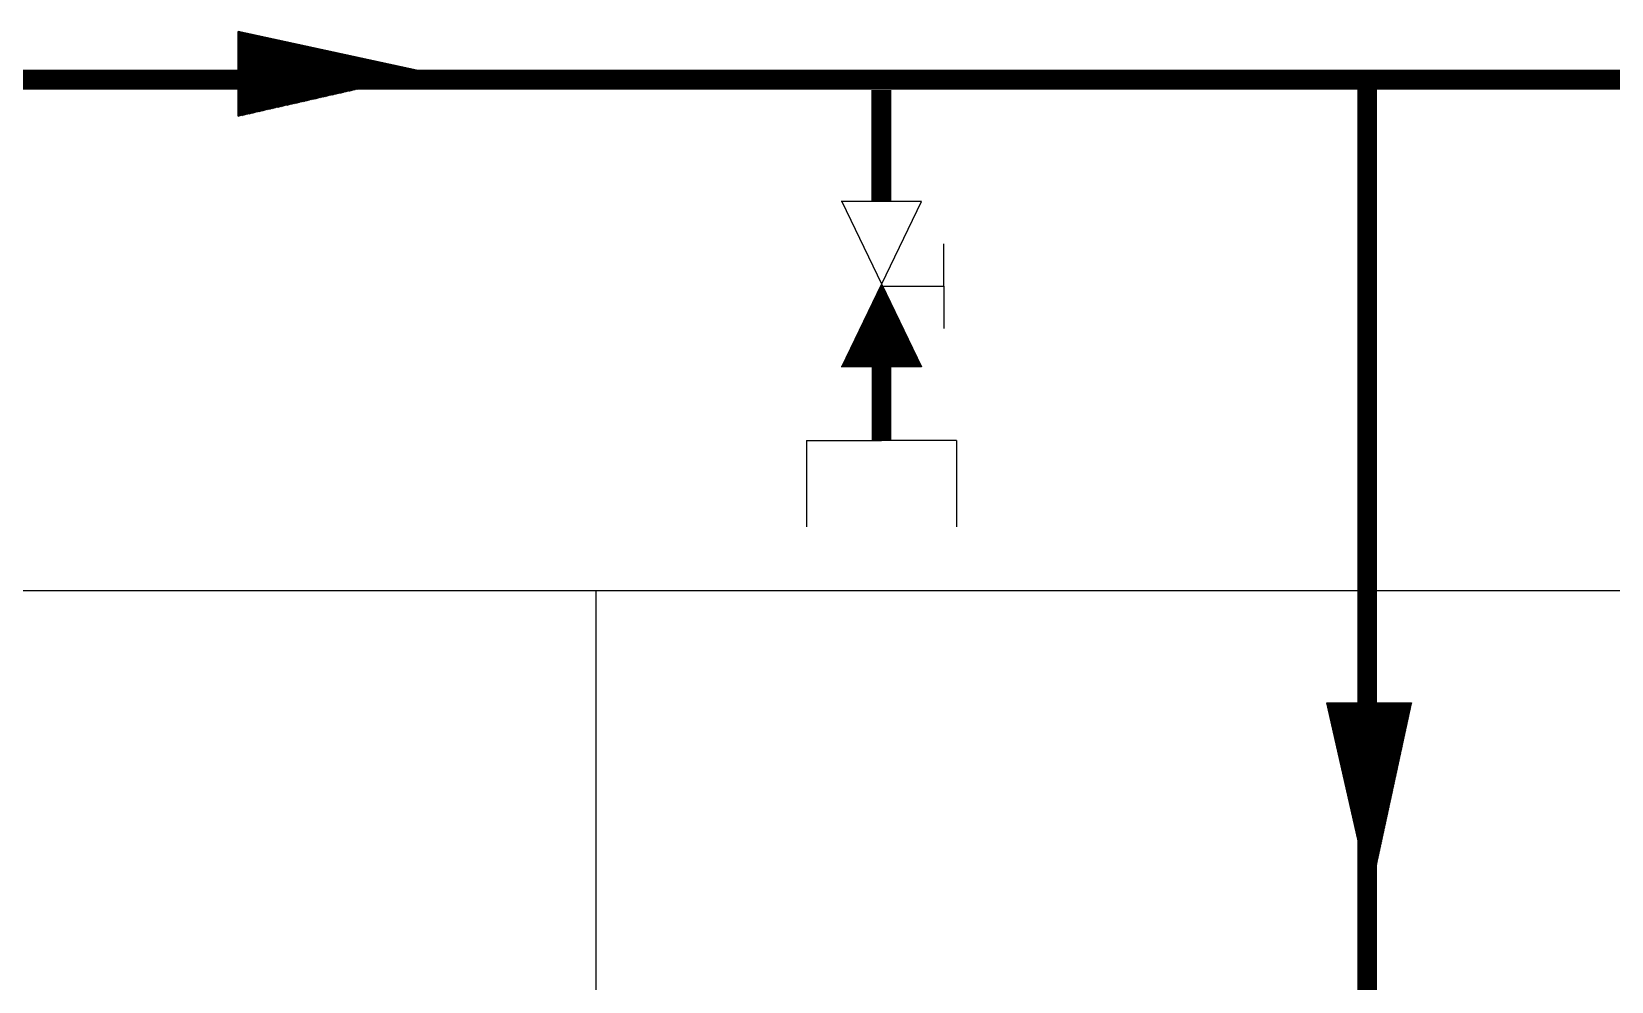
# Model space of a CAD drawing. Extents: x -22909.9 to -22897.8, y -4.7 to 4.1.
# Drawn here: x -22905.865 to -22904.671, y 1.134 to 1.852 of the extents above; entities that cross this region are included whole.
import ezdxf

# ---------------------------------------------------------------- set-up
doc = ezdxf.new("R2010")
doc.units = 0
doc.header["$LTSCALE"] = 0.5
doc.header["$MEASUREMENT"] = 0
doc.layers.get('0').update_dxf_attribs({"linetype": 'CONTINUOUS'})
doc.layers.add('COW', color=2, linetype='CONTINUOUS')
doc.layers.add('DIB-065', color=4, linetype='CONTINUOUS')

# ---------------------------------------------------------------- blocks, each defined once
blk = doc.blocks.new('*X2')
at = {"color": 0}
for p, q in [((2.9969, 7.9785), (3.0013, 7.9829)), ((2.9973, 7.9798), (3.0011, 7.9835)), ((2.9978, 7.9811), (3.0009, 7.9842)), ((2.9982, 7.9824), (3.0006, 7.9849)), ((2.9987, 7.9838), (3.0004, 7.9855)), ((2.9991, 7.9851), (3.0002, 7.9862)), ((2.9996, 7.9864), (3, 7.9869)), ((2.9859, 7.9453), (3.0066, 7.9661)), ((2.9863, 7.9467), (3.0064, 7.9667)), ((2.9867, 7.948), (3.0062, 7.9674)), ((2.9872, 7.9493), (3.006, 7.9681)), ((2.9876, 7.9506), (3.0057, 7.9688)), ((2.9881, 7.952), (3.0055, 7.9694)), ((2.9885, 7.9533), (3.0053, 7.9701)), ((2.989, 7.9546), (3.0051, 7.9708)), ((2.9894, 7.9559), (3.0049, 7.9714)), ((2.9898, 7.9573), (3.0047, 7.9721)), ((2.9903, 7.9586), (3.0045, 7.9728)), ((2.9907, 7.9599), (3.0043, 7.9735)), ((2.9912, 7.9612), (3.004, 7.9741)), ((2.9916, 7.9626), (3.0038, 7.9748)), ((2.992, 7.9639), (3.0036, 7.9755)), ((2.9925, 7.9652), (3.0034, 7.9761)), ((2.9929, 7.9665), (3.0032, 7.9768)), ((2.9934, 7.9679), (3.003, 7.9775)), ((2.9938, 7.9692), (3.0028, 7.9782)), ((2.9943, 7.9705), (3.0026, 7.9788)), ((2.9947, 7.9718), (3.0023, 7.9795)), ((2.9951, 7.9732), (3.0021, 7.9802)), ((2.9956, 7.9745), (3.0019, 7.9808)), ((2.996, 7.9758), (3.0017, 7.9815)), ((2.9965, 7.9771), (3.0015, 7.9822)), ((2.9748, 7.9122), (3.0119, 7.9493)), ((2.9753, 7.9135), (3.0117, 7.9499)), ((2.9757, 7.9148), (3.0115, 7.9506)), ((2.9761, 7.9162), (3.0113, 7.9513)), ((2.9766, 7.9175), (3.0111, 7.952)), ((2.977, 7.9188), (3.0108, 7.9526)), ((2.9775, 7.9201), (3.0106, 7.9533)), ((2.9779, 7.9215), (3.0104, 7.954)), ((2.9784, 7.9228), (3.0102, 7.9546)), ((2.9788, 7.9241), (3.01, 7.9553)), ((2.9792, 7.9255), (3.0098, 7.956)), ((2.9797, 7.9268), (3.0096, 7.9567)), ((2.9801, 7.9281), (3.0094, 7.9573)), ((2.9806, 7.9294), (3.0091, 7.958)), ((2.981, 7.9308), (3.0089, 7.9587)), ((2.9814, 7.9321), (3.0087, 7.9593)), ((2.9819, 7.9334), (3.0085, 7.96)), ((2.9823, 7.9347), (3.0083, 7.9607)), ((2.9828, 7.9361), (3.0081, 7.9614)), ((2.9832, 7.9374), (3.0079, 7.962)), ((2.9837, 7.9387), (3.0077, 7.9627)), ((2.9841, 7.94), (3.0074, 7.9634)), ((2.9845, 7.9414), (3.0072, 7.9641)), ((2.985, 7.9427), (3.007, 7.9647)), ((2.9854, 7.944), (3.0068, 7.9654)), ((2.9638, 7.8791), (3.0172, 7.9325)), ((2.9642, 7.8804), (3.017, 7.9332)), ((2.9647, 7.8817), (3.0168, 7.9338)), ((2.9651, 7.883), (3.0166, 7.9345)), ((2.9656, 7.8844), (3.0164, 7.9352)), ((2.966, 7.8857), (3.0162, 7.9358)), ((2.9664, 7.887), (3.0159, 7.9365)), ((2.9669, 7.8883), (3.0157, 7.9372)), ((2.9673, 7.8897), (3.0155, 7.9379)), ((2.9678, 7.891), (3.0153, 7.9385)), ((2.9682, 7.8923), (3.0151, 7.9392)), ((2.9686, 7.8936), (3.0149, 7.9399)), ((2.9691, 7.895), (3.0147, 7.9405)), ((2.9695, 7.8963), (3.0145, 7.9412)), ((2.97, 7.8976), (3.0142, 7.9419)), ((2.9704, 7.8989), (3.014, 7.9426)), ((2.9708, 7.9003), (3.0138, 7.9432)), ((2.9713, 7.9016), (3.0136, 7.9439)), ((2.9717, 7.9029), (3.0134, 7.9446)), ((2.9722, 7.9042), (3.0132, 7.9452)), ((2.9726, 7.9056), (3.013, 7.9459)), ((2.9731, 7.9069), (3.0128, 7.9466)), ((2.9735, 7.9082), (3.0125, 7.9473)), ((2.9739, 7.9095), (3.0123, 7.9479)), ((2.9744, 7.9109), (3.0121, 7.9486)), ((2.9532, 7.8472), (3.0223, 7.9164)), ((2.9536, 7.8486), (3.0221, 7.917)), ((2.9541, 7.8499), (3.0219, 7.9177)), ((2.9545, 7.8512), (3.0217, 7.9184)), ((2.955, 7.8526), (3.0215, 7.9191)), ((2.9554, 7.8539), (3.0212, 7.9197)), ((2.9558, 7.8552), (3.021, 7.9204)), ((2.9563, 7.8565), (3.0208, 7.9211)), ((2.9567, 7.8579), (3.0206, 7.9217)), ((2.9572, 7.8592), (3.0204, 7.9224)), ((2.9576, 7.8605), (3.0202, 7.9231)), ((2.958, 7.8618), (3.02, 7.9238)), ((2.9585, 7.8632), (3.0198, 7.9244)), ((2.9589, 7.8645), (3.0195, 7.9251)), ((2.9594, 7.8658), (3.0193, 7.9258)), ((2.9598, 7.8671), (3.0191, 7.9264)), ((2.9603, 7.8685), (3.0189, 7.9271)), ((2.9607, 7.8698), (3.0187, 7.9278)), ((2.9611, 7.8711), (3.0185, 7.9285)), ((2.9616, 7.8724), (3.0183, 7.9291)), ((2.962, 7.8738), (3.0181, 7.9298)), ((2.9625, 7.8751), (3.0178, 7.9305)), ((2.9629, 7.8764), (3.0176, 7.9311)), ((2.9633, 7.8777), (3.0174, 7.9318)), ((2.9421, 7.8141), (3.0276, 7.8996)), ((2.9426, 7.8154), (3.0274, 7.9003)), ((2.943, 7.8168), (3.0272, 7.9009)), ((2.9435, 7.8181), (3.027, 7.9016)), ((2.9439, 7.8194), (3.0268, 7.9023)), ((2.9444, 7.8207), (3.0266, 7.9029)), ((2.9448, 7.8221), (3.0263, 7.9036)), ((2.9452, 7.8234), (3.0261, 7.9043)), ((2.9457, 7.8247), (3.0259, 7.905)), ((2.9461, 7.826), (3.0257, 7.9056)), ((2.9466, 7.8274), (3.0255, 7.9063)), ((2.947, 7.8287), (3.0253, 7.907)), ((2.9474, 7.83), (3.0251, 7.9076)), ((2.9479, 7.8313), (3.0249, 7.9083)), ((2.9483, 7.8327), (3.0246, 7.909)), ((2.9488, 7.834), (3.0244, 7.9097)), ((2.9492, 7.8353), (3.0242, 7.9103)), ((2.9497, 7.8366), (3.024, 7.911)), ((2.9501, 7.838), (3.0238, 7.9117)), ((2.9505, 7.8393), (3.0236, 7.9123)), ((2.951, 7.8406), (3.0234, 7.913)), ((2.9514, 7.8419), (3.0232, 7.9137)), ((2.9519, 7.8433), (3.0229, 7.9144)), ((2.9523, 7.8446), (3.0227, 7.915)), ((2.9527, 7.8459), (3.0225, 7.9157)), ((2.9332, 7.7866), (3.0321, 7.8855)), ((2.9333, 7.7876), (3.0319, 7.8862)), ((2.9338, 7.7889), (3.0317, 7.8868)), ((2.9341, 7.7866), (3.0323, 7.8848)), ((2.9342, 7.7903), (3.0314, 7.8875)), ((2.9346, 7.7916), (3.0312, 7.8882)), ((2.935, 7.7866), (3.0325, 7.8841)), ((2.9351, 7.7929), (3.031, 7.8888)), ((2.9355, 7.7942), (3.0308, 7.8895)), ((2.9359, 7.7866), (3.0327, 7.8835)), ((2.936, 7.7956), (3.0306, 7.8902)), ((2.9364, 7.7969), (3.0304, 7.8909)), ((2.9368, 7.7982), (3.0302, 7.8915)), ((2.9368, 7.7866), (3.0329, 7.8828)), ((2.9373, 7.7995), (3.03, 7.8922)), ((2.9377, 7.8009), (3.0297, 7.8929)), ((2.9382, 7.8022), (3.0295, 7.8935)), ((2.9386, 7.8035), (3.0293, 7.8942)), ((2.9391, 7.8048), (3.0291, 7.8949)), ((2.9395, 7.8062), (3.0289, 7.8956)), ((2.9399, 7.8075), (3.0287, 7.8962)), ((2.9404, 7.8088), (3.0285, 7.8969)), ((2.9408, 7.8101), (3.0283, 7.8976)), ((2.9413, 7.8115), (3.028, 7.8982)), ((2.9417, 7.8128), (3.0278, 7.8989)), ((2.9377, 7.7866), (3.0331, 7.8821)), ((2.9385, 7.7866), (3.0334, 7.8815)), ((2.9394, 7.7866), (3.0336, 7.8808)), ((2.9403, 7.7866), (3.0338, 7.8801)), ((2.9412, 7.7866), (3.034, 7.8794)), ((2.9421, 7.7866), (3.0342, 7.8788)), ((2.943, 7.7866), (3.0344, 7.8781)), ((2.9438, 7.7866), (3.0346, 7.8774)), ((2.9447, 7.7866), (3.0348, 7.8768)), ((2.9456, 7.7866), (3.0351, 7.8761)), ((2.9465, 7.7866), (3.0353, 7.8754)), ((2.9474, 7.7866), (3.0355, 7.8747)), ((2.9483, 7.7866), (3.0357, 7.8741)), ((2.9491, 7.7866), (3.0359, 7.8734)), ((2.95, 7.7866), (3.0361, 7.8727)), ((2.9509, 7.7866), (3.0363, 7.8721)), ((2.9518, 7.7866), (3.0365, 7.8714)), ((2.9527, 7.7866), (3.0367, 7.8707)), ((2.9536, 7.7866), (3.037, 7.87)), ((2.9544, 7.7866), (3.0372, 7.8694)), ((2.9553, 7.7866), (3.0374, 7.8687)), ((2.9562, 7.7866), (3.0376, 7.868)), ((2.9571, 7.7866), (3.0378, 7.8674)), ((2.958, 7.7866), (3.038, 7.8667)), ((2.9589, 7.7866), (3.0382, 7.866)), ((2.9598, 7.7866), (3.0384, 7.8653)), ((2.9606, 7.7866), (3.0387, 7.8647)), ((2.9615, 7.7866), (3.0389, 7.864)), ((2.9624, 7.7866), (3.0391, 7.8633)), ((2.9633, 7.7866), (3.0393, 7.8627)), ((2.9642, 7.7866), (3.0395, 7.862)), ((2.9651, 7.7866), (3.0397, 7.8613)), ((2.9659, 7.7866), (3.0399, 7.8606)), ((2.9668, 7.7866), (3.0401, 7.86)), ((2.9677, 7.7866), (3.0404, 7.8593)), ((2.9686, 7.7866), (3.0406, 7.8586)), ((2.9695, 7.7866), (3.0408, 7.8579)), ((2.9704, 7.7866), (3.041, 7.8573)), ((2.9712, 7.7866), (3.0412, 7.8566)), ((2.9721, 7.7866), (3.0414, 7.8559)), ((2.973, 7.7866), (3.0416, 7.8553)), ((2.9739, 7.7866), (3.0418, 7.8546)), ((2.9748, 7.7866), (3.0421, 7.8539)), ((2.9757, 7.7866), (3.0423, 7.8532)), ((2.9765, 7.7866), (3.0425, 7.8526)), ((2.9774, 7.7866), (3.0427, 7.8519)), ((2.9783, 7.7866), (3.0429, 7.8512)), ((2.9792, 7.7866), (3.0431, 7.8506)), ((2.9801, 7.7866), (3.0433, 7.8499)), ((2.981, 7.7866), (3.0435, 7.8492)), ((2.9818, 7.7866), (3.0438, 7.8485)), ((2.9827, 7.7866), (3.044, 7.8479)), ((2.9836, 7.7866), (3.0442, 7.8472)), ((2.9845, 7.7866), (3.0444, 7.8465)), ((2.9854, 7.7866), (3.0446, 7.8459)), ((2.9863, 7.7866), (3.0448, 7.8452)), ((2.9872, 7.7866), (3.045, 7.8445)), ((2.988, 7.7866), (3.0452, 7.8438)), ((2.9889, 7.7866), (3.0455, 7.8432)), ((2.9898, 7.7866), (3.0457, 7.8425)), ((2.9907, 7.7866), (3.0459, 7.8418)), ((2.9916, 7.7866), (3.0461, 7.8412)), ((2.9925, 7.7866), (3.0463, 7.8405)), ((2.9933, 7.7866), (3.0465, 7.8398)), ((2.9942, 7.7866), (3.0467, 7.8391)), ((2.9951, 7.7866), (3.0469, 7.8385)), ((2.996, 7.7866), (3.0472, 7.8378)), ((2.9969, 7.7866), (3.0474, 7.8371)), ((2.9978, 7.7866), (3.0476, 7.8365)), ((2.9986, 7.7866), (3.0478, 7.8358)), ((2.9995, 7.7866), (3.048, 7.8351)), ((3.0004, 7.7866), (3.0482, 7.8344)), ((3.0013, 7.7866), (3.0484, 7.8338)), ((3.0022, 7.7866), (3.0486, 7.8331)), ((3.0031, 7.7866), (3.0489, 7.8324)), ((3.0039, 7.7866), (3.0491, 7.8318)), ((3.0048, 7.7866), (3.0493, 7.8311)), ((3.0057, 7.7866), (3.0495, 7.8304)), ((3.0066, 7.7866), (3.0497, 7.8297)), ((3.0075, 7.7866), (3.0499, 7.8291)), ((3.0084, 7.7866), (3.0501, 7.8284)), ((3.0092, 7.7866), (3.0503, 7.8277)), ((3.0101, 7.7866), (3.0506, 7.8271)), ((3.011, 7.7866), (3.0508, 7.8264)), ((3.0119, 7.7866), (3.051, 7.8257)), ((3.0128, 7.7866), (3.0512, 7.825)), ((3.0137, 7.7866), (3.0514, 7.8244)), ((3.0146, 7.7866), (3.0516, 7.8237)), ((3.0154, 7.7866), (3.0518, 7.823)), ((3.0163, 7.7866), (3.052, 7.8224)), ((3.0172, 7.7866), (3.0523, 7.8217)), ((3.0181, 7.7866), (3.0525, 7.821)), ((3.019, 7.7866), (3.0527, 7.8203)), ((3.0199, 7.7866), (3.0529, 7.8197)), ((3.0207, 7.7866), (3.0531, 7.819)), ((3.0216, 7.7866), (3.0533, 7.8183)), ((3.0225, 7.7866), (3.0535, 7.8177)), ((3.0234, 7.7866), (3.0537, 7.817)), ((3.0243, 7.7866), (3.054, 7.8163)), ((3.0252, 7.7866), (3.0542, 7.8156)), ((3.026, 7.7866), (3.0544, 7.815)), ((3.0269, 7.7866), (3.0546, 7.8143)), ((3.0278, 7.7866), (3.0548, 7.8136)), ((3.0287, 7.7866), (3.055, 7.813)), ((3.0296, 7.7866), (3.0552, 7.8123)), ((3.0305, 7.7866), (3.0554, 7.8116)), ((3.0313, 7.7866), (3.0556, 7.8109)), ((3.0322, 7.7866), (3.0559, 7.8103)), ((3.0331, 7.7866), (3.0561, 7.8096)), ((3.034, 7.7866), (3.0563, 7.8089)), ((3.0349, 7.7866), (3.0565, 7.8083)), ((3.0358, 7.7866), (3.0567, 7.8076)), ((3.0366, 7.7866), (3.0569, 7.8069)), ((3.0375, 7.7866), (3.0571, 7.8062)), ((3.0384, 7.7866), (3.0573, 7.8056)), ((3.0393, 7.7866), (3.0576, 7.8049)), ((3.0402, 7.7866), (3.0578, 7.8042)), ((3.0411, 7.7866), (3.058, 7.8036)), ((3.042, 7.7866), (3.0582, 7.8029)), ((3.0428, 7.7866), (3.0584, 7.8022)), ((3.0437, 7.7866), (3.0586, 7.8015)), ((3.0446, 7.7866), (3.0588, 7.8009)), ((3.0455, 7.7866), (3.059, 7.8002)), ((3.0464, 7.7866), (3.0593, 7.7995)), ((3.0473, 7.7866), (3.0595, 7.7989)), ((3.0481, 7.7866), (3.0597, 7.7982)), ((3.049, 7.7866), (3.0599, 7.7975)), ((3.0499, 7.7866), (3.0601, 7.7968)), ((3.0508, 7.7866), (3.0603, 7.7962)), ((3.0517, 7.7866), (3.0605, 7.7955)), ((3.0526, 7.7866), (3.0607, 7.7948)), ((3.0534, 7.7866), (3.061, 7.7942)), ((3.0543, 7.7866), (3.0612, 7.7935)), ((3.0552, 7.7866), (3.0614, 7.7928)), ((3.0561, 7.7866), (3.0616, 7.7921)), ((3.057, 7.7866), (3.0618, 7.7915)), ((3.0579, 7.7866), (3.062, 7.7908)), ((3.0587, 7.7866), (3.0622, 7.7901)), ((3.0596, 7.7866), (3.0624, 7.7895)), ((3.0605, 7.7866), (3.0627, 7.7888)), ((3.0614, 7.7866), (3.0629, 7.7881)), ((3.0623, 7.7866), (3.0631, 7.7874)), ((3.0632, 7.7866), (3.0633, 7.7868))]:
    blk.add_line(p, q, dxfattribs=at)
blk = doc.blocks.new('FLECHA')
for p, q in [((0.0079, 0.0975), (-0.0403, -0.047)), ((0.0079, 0.0975), (0.0536, -0.047)), ((-0.0403, -0.047), (0.0536, -0.047))]:
    blk.add_line(p, q)
at = {"xscale": 0.7200000000000001, "yscale": 0.7200000000000001, "zscale": 0.7200000000000001}
blk.add_blockref('*X2', (-2.152, -5.6534), dxfattribs=at)
blk = doc.blocks.new('*X28')
at = {"color": 0}
for p, q in [((-22906.3568, 2.1401), (-22906.3566, 2.1403)), ((-22906.3568, 2.1403), (-22906.3568, 2.1403)), ((-22906.3567, 2.14), (-22906.3564, 2.1403)), ((-22906.3566, 2.1398), (-22906.3561, 2.1403)), ((-22906.3566, 2.1399), (-22906.3562, 2.1403)), ((-22906.3565, 2.1395), (-22906.3557, 2.1403)), ((-22906.3565, 2.1397), (-22906.3559, 2.1403)), ((-22906.3564, 2.1394), (-22906.3555, 2.1403)), ((-22906.3563, 2.1392), (-22906.3552, 2.1403)), ((-22906.3563, 2.1393), (-22906.3553, 2.1403)), ((-22906.3562, 2.139), (-22906.3548, 2.1403)), ((-22906.3562, 2.1391), (-22906.355, 2.1403)), ((-22906.3561, 2.1387), (-22906.3545, 2.1403)), ((-22906.3561, 2.1388), (-22906.3546, 2.1403)), ((-22906.356, 2.1386), (-22906.3543, 2.1403)), ((-22906.3559, 2.1384), (-22906.3539, 2.1403)), ((-22906.3559, 2.1385), (-22906.3541, 2.1403)), ((-22906.3558, 2.1381), (-22906.3536, 2.1403)), ((-22906.3558, 2.1382), (-22906.3538, 2.1403)), ((-22906.3557, 2.1379), (-22906.3532, 2.1403)), ((-22906.3557, 2.138), (-22906.3534, 2.1403)), ((-22906.3556, 2.1378), (-22906.353, 2.1403)), ((-22906.3555, 2.1375), (-22906.3527, 2.1403)), ((-22906.3555, 2.1376), (-22906.3529, 2.1403)), ((-22906.3554, 2.1373), (-22906.3523, 2.1403)), ((-22906.3554, 2.1374), (-22906.3525, 2.1403)), ((-22906.3553, 2.137), (-22906.352, 2.1403)), ((-22906.3553, 2.1372), (-22906.3522, 2.1403)), ((-22906.3552, 2.1369), (-22906.3518, 2.1403)), ((-22906.3551, 2.1367), (-22906.3515, 2.1403)), ((-22906.3551, 2.1368), (-22906.3516, 2.1403)), ((-22906.355, 2.1364), (-22906.3511, 2.1403)), ((-22906.355, 2.1366), (-22906.3513, 2.1403)), ((-22906.3549, 2.1362), (-22906.3508, 2.1403)), ((-22906.3549, 2.1363), (-22906.3509, 2.1403)), ((-22906.3548, 2.1361), (-22906.3506, 2.1403)), ((-22906.3547, 2.1359), (-22906.3502, 2.1403)), ((-22906.3547, 2.136), (-22906.3504, 2.1403)), ((-22906.3546, 2.1356), (-22906.3499, 2.1403)), ((-22906.3546, 2.1357), (-22906.35, 2.1403)), ((-22906.3545, 2.1355), (-22906.3497, 2.1403)), ((-22906.3544, 2.1353), (-22906.3493, 2.1403)), ((-22906.3544, 2.1354), (-22906.3495, 2.1403)), ((-22906.3543, 2.135), (-22906.349, 2.1403)), ((-22906.3543, 2.1351), (-22906.3492, 2.1403)), ((-22906.3542, 2.1348), (-22906.3486, 2.1403)), ((-22906.3542, 2.1349), (-22906.3488, 2.1403)), ((-22906.3541, 2.1347), (-22906.3485, 2.1403)), ((-22906.354, 2.1344), (-22906.3481, 2.1403)), ((-22906.354, 2.1345), (-22906.3483, 2.1403)), ((-22906.3539, 2.1342), (-22906.3477, 2.1403)), ((-22906.3539, 2.1343), (-22906.3479, 2.1403)), ((-22906.3538, 2.1339), (-22906.3474, 2.1403)), ((-22906.3538, 2.1341), (-22906.3476, 2.1403)), ((-22906.3537, 2.1338), (-22906.3472, 2.1403)), ((-22906.3536, 2.1336), (-22906.3469, 2.1403)), ((-22906.3536, 2.1337), (-22906.347, 2.1403)), ((-22906.3535, 2.1333), (-22906.3465, 2.1403)), ((-22906.3535, 2.1335), (-22906.3467, 2.1403)), ((-22906.3534, 2.1331), (-22906.3462, 2.1403)), ((-22906.3534, 2.1332), (-22906.3463, 2.1403)), ((-22906.3533, 2.133), (-22906.346, 2.1403)), ((-22906.3532, 2.1328), (-22906.3456, 2.1403)), ((-22906.3532, 2.1329), (-22906.3458, 2.1403)), ((-22906.3531, 2.1325), (-22906.3453, 2.1403)), ((-22906.3531, 2.1326), (-22906.3454, 2.1403)), ((-22906.353, 2.1323), (-22906.3449, 2.1403)), ((-22906.353, 2.1324), (-22906.3451, 2.1403)), ((-22906.3529, 2.1322), (-22906.3447, 2.1403)), ((-22906.3528, 2.1319), (-22906.3444, 2.1403)), ((-22906.3528, 2.132), (-22906.3446, 2.1403)), ((-22906.3527, 2.1317), (-22906.344, 2.1403)), ((-22906.3527, 2.1318), (-22906.3442, 2.1403)), ((-22906.3526, 2.1316), (-22906.3439, 2.1403)), ((-22906.3525, 2.1313), (-22906.3435, 2.1403)), ((-22906.3525, 2.1314), (-22906.3437, 2.1403)), ((-22906.3524, 2.1311), (-22906.3431, 2.1403)), ((-22906.3524, 2.1312), (-22906.3433, 2.1403)), ((-22906.3523, 2.1308), (-22906.3428, 2.1403)), ((-22906.3523, 2.131), (-22906.343, 2.1403)), ((-22906.3522, 2.1307), (-22906.3426, 2.1403)), ((-22906.3521, 2.1305), (-22906.3423, 2.1403)), ((-22906.3521, 2.1306), (-22906.3424, 2.1403)), ((-22906.352, 2.1302), (-22906.3419, 2.1403)), ((-22906.352, 2.1304), (-22906.3421, 2.1403)), ((-22906.3519, 2.13), (-22906.3416, 2.1403)), ((-22906.3519, 2.1301), (-22906.3417, 2.1403)), ((-22906.3518, 2.1299), (-22906.3414, 2.1403)), ((-22906.3517, 2.1297), (-22906.341, 2.1403)), ((-22906.3517, 2.1298), (-22906.3412, 2.1403)), ((-22906.3516, 2.1294), (-22906.3407, 2.1403)), ((-22906.3516, 2.1295), (-22906.3409, 2.1403)), ((-22906.3515, 2.1292), (-22906.3403, 2.1403)), ((-22906.3515, 2.1293), (-22906.3405, 2.1403)), ((-22906.3514, 2.1291), (-22906.3401, 2.1403)), ((-22906.3513, 2.1288), (-22906.3398, 2.1403)), ((-22906.3513, 2.1289), (-22906.34, 2.1403)), ((-22906.3512, 2.1286), (-22906.3394, 2.1403)), ((-22906.3512, 2.1287), (-22906.3396, 2.1403)), ((-22906.3511, 2.1283), (-22906.3391, 2.1403)), ((-22906.3511, 2.1285), (-22906.3393, 2.1403)), ((-22906.351, 2.1282), (-22906.3389, 2.1403)), ((-22906.3509, 2.128), (-22906.3386, 2.1403)), ((-22906.3509, 2.1281), (-22906.3387, 2.1403)), ((-22906.3508, 2.1277), (-22906.3382, 2.1403)), ((-22906.3508, 2.1279), (-22906.3384, 2.1403)), ((-22906.3507, 2.1276), (-22906.338, 2.1403)), ((-22906.3506, 2.1274), (-22906.3377, 2.1403)), ((-22906.3506, 2.1275), (-22906.3378, 2.1403)), ((-22906.3505, 2.1271), (-22906.3373, 2.1403)), ((-22906.3505, 2.1273), (-22906.3375, 2.1403)), ((-22906.3504, 2.1269), (-22906.337, 2.1403)), ((-22906.3504, 2.127), (-22906.3371, 2.1403)), ((-22906.3503, 2.1268), (-22906.3368, 2.1403)), ((-22906.3502, 2.1266), (-22906.3364, 2.1403)), ((-22906.3502, 2.1267), (-22906.3366, 2.1403)), ((-22906.3501, 2.1263), (-22906.3361, 2.1403)), ((-22906.3501, 2.1264), (-22906.3363, 2.1403)), ((-22906.35, 2.1261), (-22906.3357, 2.1403)), ((-22906.35, 2.1262), (-22906.3359, 2.1403)), ((-22906.3499, 2.126), (-22906.3355, 2.1403)), ((-22906.3498, 2.1257), (-22906.3352, 2.1403)), ((-22906.3498, 2.1258), (-22906.3354, 2.1403)), ((-22906.3497, 2.1255), (-22906.3348, 2.1403)), ((-22906.3497, 2.1256), (-22906.335, 2.1403)), ((-22906.3496, 2.1252), (-22906.3345, 2.1403)), ((-22906.3496, 2.1254), (-22906.3347, 2.1403)), ((-22906.3495, 2.1251), (-22906.3343, 2.1403)), ((-22906.3494, 2.1249), (-22906.334, 2.1403)), ((-22906.3494, 2.125), (-22906.3341, 2.1403)), ((-22906.3493, 2.1246), (-22906.3336, 2.1403)), ((-22906.3493, 2.1248), (-22906.3338, 2.1403)), ((-22906.3492, 2.1244), (-22906.3332, 2.1403)), ((-22906.3492, 2.1245), (-22906.3334, 2.1403)), ((-22906.3491, 2.1243), (-22906.3331, 2.1403)), ((-22906.349, 2.124), (-22906.3327, 2.1403)), ((-22906.349, 2.1242), (-22906.3329, 2.1403)), ((-22906.3489, 2.1238), (-22906.3324, 2.1403)), ((-22906.3489, 2.1239), (-22906.3325, 2.1403)), ((-22906.3488, 2.1236), (-22906.332, 2.1403)), ((-22906.3488, 2.1237), (-22906.3322, 2.1403)), ((-22906.3487, 2.1235), (-22906.3318, 2.1403)), ((-22906.3486, 2.1232), (-22906.3315, 2.1403)), ((-22906.3486, 2.1233), (-22906.3317, 2.1403)), ((-22906.3485, 2.123), (-22906.3311, 2.1403)), ((-22906.3485, 2.1231), (-22906.3313, 2.1403)), ((-22906.3484, 2.1229), (-22906.331, 2.1403)), ((-22906.3483, 2.1226), (-22906.3306, 2.1403)), ((-22906.3483, 2.1227), (-22906.3308, 2.1403)), ((-22906.3482, 2.1224), (-22906.3302, 2.1403)), ((-22906.3482, 2.1225), (-22906.3304, 2.1403)), ((-22906.3481, 2.1221), (-22906.3299, 2.1403)), ((-22906.3481, 2.1223), (-22906.3301, 2.1403)), ((-22906.348, 2.122), (-22906.3297, 2.1403)), ((-22906.3479, 2.1218), (-22906.3294, 2.1403)), ((-22906.3479, 2.1219), (-22906.3295, 2.1403)), ((-22906.3478, 2.1215), (-22906.329, 2.1403)), ((-22906.3478, 2.1217), (-22906.3292, 2.1403)), ((-22906.3477, 2.1213), (-22906.3287, 2.1403)), ((-22906.3477, 2.1214), (-22906.3288, 2.1403)), ((-22906.3476, 2.1212), (-22906.3285, 2.1403)), ((-22906.3475, 2.1209), (-22906.3281, 2.1403)), ((-22906.3475, 2.1211), (-22906.3283, 2.1403)), ((-22906.3474, 2.1207), (-22906.3278, 2.1403)), ((-22906.3474, 2.1208), (-22906.3279, 2.1403)), ((-22906.3473, 2.1205), (-22906.3274, 2.1403)), ((-22906.3473, 2.1206), (-22906.3276, 2.1403)), ((-22906.3472, 2.1204), (-22906.3272, 2.1403)), ((-22906.3471, 2.1201), (-22906.3269, 2.1403)), ((-22906.3471, 2.1202), (-22906.3271, 2.1403)), ((-22906.347, 2.1199), (-22906.3265, 2.1403)), ((-22906.347, 2.12), (-22906.3267, 2.1403)), ((-22906.3469, 2.1196), (-22906.3262, 2.1403)), ((-22906.3469, 2.1198), (-22906.3264, 2.1403)), ((-22906.3468, 2.1195), (-22906.326, 2.1403)), ((-22906.3467, 2.1193), (-22906.3256, 2.1403)), ((-22906.3467, 2.1194), (-22906.3258, 2.1403)), ((-22906.3466, 2.119), (-22906.3253, 2.1403)), ((-22906.3466, 2.1192), (-22906.3255, 2.1403)), ((-22906.3465, 2.1189), (-22906.3251, 2.1403)), ((-22906.3464, 2.1187), (-22906.3248, 2.1403)), ((-22906.3464, 2.1188), (-22906.3249, 2.1403)), ((-22906.3463, 2.1184), (-22906.3244, 2.1403)), ((-22906.3463, 2.1186), (-22906.3246, 2.1403)), ((-22906.3462, 2.1182), (-22906.3241, 2.1403)), ((-22906.3462, 2.1183), (-22906.3242, 2.1403)), ((-22906.3461, 2.1181), (-22906.3239, 2.1403)), ((-22906.346, 2.1178), (-22906.3235, 2.1403)), ((-22906.346, 2.118), (-22906.3237, 2.1403)), ((-22906.3459, 2.1176), (-22906.3232, 2.1403)), ((-22906.3459, 2.1177), (-22906.3233, 2.1403)), ((-22906.3458, 2.1174), (-22906.3228, 2.1403)), ((-22906.3458, 2.1175), (-22906.323, 2.1403)), ((-22906.3457, 2.1173), (-22906.3226, 2.1403)), ((-22906.3456, 2.117), (-22906.3223, 2.1403)), ((-22906.3456, 2.1171), (-22906.3225, 2.1403)), ((-22906.3455, 2.1168), (-22906.3219, 2.1403)), ((-22906.3455, 2.1169), (-22906.3221, 2.1403)), ((-22906.3454, 2.1165), (-22906.3216, 2.1403)), ((-22906.3454, 2.1167), (-22906.3218, 2.1403)), ((-22906.3453, 2.1164), (-22906.3214, 2.1403)), ((-22906.3452, 2.1162), (-22906.3211, 2.1403)), ((-22906.3452, 2.1163), (-22906.3212, 2.1403)), ((-22906.3451, 2.1159), (-22906.3207, 2.1403)), ((-22906.3451, 2.1161), (-22906.3209, 2.1403)), ((-22906.345, 2.1157), (-22906.3203, 2.1403)), ((-22906.345, 2.1158), (-22906.3205, 2.1403)), ((-22906.3449, 2.1156), (-22906.3202, 2.1403)), ((-22906.3448, 2.1153), (-22906.3198, 2.1403)), ((-22906.3448, 2.1155), (-22906.32, 2.1403)), ((-22906.3447, 2.1151), (-22906.3195, 2.1403)), ((-22906.3447, 2.1152), (-22906.3196, 2.1403)), ((-22906.3446, 2.115), (-22906.3193, 2.1403)), ((-22906.3445, 2.1147), (-22906.3189, 2.1403)), ((-22906.3445, 2.1149), (-22906.3191, 2.1403)), ((-22906.3444, 2.1145), (-22906.3186, 2.1403)), ((-22906.3444, 2.1146), (-22906.3188, 2.1403)), ((-22906.3443, 2.1143), (-22906.3182, 2.1403)), ((-22906.3443, 2.1144), (-22906.3184, 2.1403)), ((-22906.3442, 2.1142), (-22906.318, 2.1403)), ((-22906.3441, 2.1139), (-22906.3177, 2.1403)), ((-22906.3441, 2.114), (-22906.3179, 2.1403)), ((-22906.344, 2.1137), (-22906.3173, 2.1403)), ((-22906.344, 2.1138), (-22906.3175, 2.1403)), ((-22906.3439, 2.1134), (-22906.317, 2.1403)), ((-22906.3439, 2.1136), (-22906.3172, 2.1403)), ((-22906.3438, 2.1133), (-22906.3168, 2.1403)), ((-22906.3437, 2.1131), (-22906.3165, 2.1403)), ((-22906.3437, 2.1132), (-22906.3166, 2.1403)), ((-22906.3436, 2.1128), (-22906.3161, 2.1403)), ((-22906.3436, 2.113), (-22906.3163, 2.1403)), ((-22906.3435, 2.1126), (-22906.3157, 2.1403)), ((-22906.3435, 2.1127), (-22906.3159, 2.1403)), ((-22906.3434, 2.1125), (-22906.3156, 2.1403)), ((-22906.3433, 2.1122), (-22906.3152, 2.1403)), ((-22906.3433, 2.1124), (-22906.3154, 2.1403)), ((-22906.3432, 2.112), (-22906.3149, 2.1403)), ((-22906.3432, 2.1121), (-22906.315, 2.1403)), ((-22906.3431, 2.1118), (-22906.3145, 2.1403)), ((-22906.3431, 2.1119), (-22906.3147, 2.1403)), ((-22906.343, 2.1116), (-22906.3143, 2.1403)), ((-22906.3429, 2.1114), (-22906.314, 2.1403)), ((-22906.3429, 2.1115), (-22906.3142, 2.1403)), ((-22906.3428, 2.1112), (-22906.3136, 2.1403)), ((-22906.3428, 2.1113), (-22906.3138, 2.1403)), ((-22906.3427, 2.1111), (-22906.3135, 2.1403)), ((-22906.3426, 2.1108), (-22906.3131, 2.1403)), ((-22906.3426, 2.1109), (-22906.3133, 2.1403)), ((-22906.3425, 2.1106), (-22906.3127, 2.1403)), ((-22906.3425, 2.1107), (-22906.3129, 2.1403)), ((-22906.3424, 2.1103), (-22906.3124, 2.1403)), ((-22906.3424, 2.1105), (-22906.3126, 2.1403)), ((-22906.3423, 2.1102), (-22906.3122, 2.1403)), ((-22906.3422, 2.11), (-22906.3119, 2.1403)), ((-22906.3422, 2.1101), (-22906.312, 2.1403)), ((-22906.3421, 2.1097), (-22906.3115, 2.1403)), ((-22906.3421, 2.1099), (-22906.3117, 2.1403)), ((-22906.342, 2.1095), (-22906.3112, 2.1403)), ((-22906.342, 2.1096), (-22906.3113, 2.1403)), ((-22906.3419, 2.1094), (-22906.311, 2.1403)), ((-22906.3418, 2.1091), (-22906.3106, 2.1403)), ((-22906.3418, 2.1093), (-22906.3108, 2.1403)), ((-22906.3417, 2.1089), (-22906.3103, 2.1403)), ((-22906.3417, 2.109), (-22906.3104, 2.1403)), ((-22906.3416, 2.1087), (-22906.3099, 2.1403)), ((-22906.3416, 2.1088), (-22906.3101, 2.1403)), ((-22906.3415, 2.1085), (-22906.3097, 2.1403)), ((-22906.3414, 2.1083), (-22906.3094, 2.1403)), ((-22906.3414, 2.1084), (-22906.3096, 2.1403)), ((-22906.3413, 2.1081), (-22906.309, 2.1403)), ((-22906.3413, 2.1082), (-22906.3092, 2.1403)), ((-22906.3412, 2.1078), (-22906.3087, 2.1403)), ((-22906.3412, 2.108), (-22906.3089, 2.1403)), ((-22906.3411, 2.1077), (-22906.3085, 2.1403)), ((-22906.341, 2.1075), (-22906.3081, 2.1403)), ((-22906.341, 2.1076), (-22906.3083, 2.1403)), ((-22906.3409, 2.1072), (-22906.3078, 2.1403)), ((-22906.3409, 2.1074), (-22906.308, 2.1403)), ((-22906.3408, 2.1071), (-22906.3076, 2.1403)), ((-22906.3407, 2.1069), (-22906.3073, 2.1403)), ((-22906.3407, 2.107), (-22906.3074, 2.1403)), ((-22906.3406, 2.1066), (-22906.3069, 2.1403)), ((-22906.3406, 2.1068), (-22906.3071, 2.1403)), ((-22906.3405, 2.1064), (-22906.3066, 2.1403)), ((-22906.3405, 2.1065), (-22906.3067, 2.1403)), ((-22906.3404, 2.1063), (-22906.3064, 2.1403)), ((-22906.3403, 2.106), (-22906.306, 2.1403)), ((-22906.3403, 2.1062), (-22906.3062, 2.1403)), ((-22906.3402, 2.1058), (-22906.3057, 2.1403)), ((-22906.3402, 2.1059), (-22906.3058, 2.1403)), ((-22906.3401, 2.1056), (-22906.3053, 2.1403)), ((-22906.3401, 2.1057), (-22906.3055, 2.1403)), ((-22906.34, 2.1055), (-22906.3051, 2.1403)), ((-22906.3399, 2.1052), (-22906.3048, 2.1403)), ((-22906.3399, 2.1053), (-22906.305, 2.1403)), ((-22906.3398, 2.105), (-22906.3044, 2.1403)), ((-22906.3398, 2.1051), (-22906.3046, 2.1403)), ((-22906.3397, 2.1047), (-22906.3041, 2.1403)), ((-22906.3397, 2.1049), (-22906.3043, 2.1403)), ((-22906.3396, 2.1046), (-22906.3039, 2.1403)), ((-22906.3395, 2.1044), (-22906.3036, 2.1403)), ((-22906.3395, 2.1045), (-22906.3037, 2.1403)), ((-22906.3394, 2.1041), (-22906.3032, 2.1403)), ((-22906.3394, 2.1043), (-22906.3034, 2.1403)), ((-22906.3393, 2.1039), (-22906.3028, 2.1403)), ((-22906.3393, 2.104), (-22906.303, 2.1403)), ((-22906.3392, 2.1038), (-22906.3027, 2.1403)), ((-22906.3391, 2.1035), (-22906.3023, 2.1403)), ((-22906.3391, 2.1037), (-22906.3025, 2.1403)), ((-22906.339, 2.1033), (-22906.302, 2.1403)), ((-22906.339, 2.1034), (-22906.3021, 2.1403)), ((-22906.3389, 2.1031), (-22906.3016, 2.1403)), ((-22906.3389, 2.1032), (-22906.3018, 2.1403)), ((-22906.3388, 2.1029), (-22906.3014, 2.1403)), ((-22906.3387, 2.1027), (-22906.3011, 2.1403)), ((-22906.3387, 2.1028), (-22906.3013, 2.1403)), ((-22906.3386, 2.1025), (-22906.3007, 2.1403)), ((-22906.3386, 2.1026), (-22906.3009, 2.1403)), ((-22906.3385, 2.1024), (-22906.3005, 2.1403)), ((-22906.3384, 2.1021), (-22906.3002, 2.1403)), ((-22906.3384, 2.1022), (-22906.3004, 2.1403)), ((-22906.3383, 2.1019), (-22906.2998, 2.1403)), ((-22906.3383, 2.102), (-22906.3, 2.1403)), ((-22906.3382, 2.1016), (-22906.2995, 2.1403)), ((-22906.3382, 2.1018), (-22906.2997, 2.1403)), ((-22906.3381, 2.1015), (-22906.2993, 2.1403)), ((-22906.338, 2.1013), (-22906.299, 2.1403)), ((-22906.338, 2.1014), (-22906.2991, 2.1403)), ((-22906.3379, 2.101), (-22906.2986, 2.1403)), ((-22906.3379, 2.1012), (-22906.2988, 2.1403)), ((-22906.3378, 2.1008), (-22906.2982, 2.1403)), ((-22906.3378, 2.1009), (-22906.2984, 2.1403)), ((-22906.3377, 2.1007), (-22906.2981, 2.1403)), ((-22906.3376, 2.1004), (-22906.2977, 2.1403)), ((-22906.3376, 2.1006), (-22906.2979, 2.1403)), ((-22906.3375, 2.1002), (-22906.2974, 2.1403)), ((-22906.3375, 2.1003), (-22906.2975, 2.1403)), ((-22906.3374, 2.1), (-22906.297, 2.1403)), ((-22906.3374, 2.1001), (-22906.2972, 2.1403)), ((-22906.3373, 2.0998), (-22906.2968, 2.1403)), ((-22906.3372, 2.0997), (-22906.2967, 2.1403)), ((-22906.3371, 2.0995), (-22906.2968, 2.1398)), ((-22906.3371, 2.0994), (-22906.2969, 2.1395)), ((-22906.337, 2.0993), (-22906.2971, 2.1392)), ((-22906.337, 2.0991), (-22906.2973, 2.1388)), ((-22906.3369, 2.099), (-22906.2974, 2.1385)), ((-22906.3368, 2.0989), (-22906.2976, 2.1381)), ((-22906.3368, 2.0988), (-22906.2978, 2.1378)), ((-22906.3367, 2.0987), (-22906.2979, 2.1374)), ((-22906.3367, 2.0985), (-22906.2981, 2.1371)), ((-22906.3366, 2.0984), (-22906.2983, 2.1368)), ((-22906.3365, 2.0983), (-22906.2984, 2.1364)), ((-22906.3365, 2.0982), (-22906.2986, 2.1361)), ((-22906.3364, 2.0981), (-22906.2988, 2.1357)), ((-22906.3364, 2.0979), (-22906.2989, 2.1354)), ((-22906.3363, 2.0978), (-22906.2991, 2.1351)), ((-22906.3363, 2.0977), (-22906.2992, 2.1347)), ((-22906.3362, 2.0976), (-22906.2994, 2.1344)), ((-22906.3361, 2.0975), (-22906.2996, 2.134)), ((-22906.3361, 2.0973), (-22906.2997, 2.1337)), ((-22906.336, 2.0972), (-22906.2999, 2.1333)), ((-22906.336, 2.0971), (-22906.3001, 2.133)), ((-22906.3359, 2.097), (-22906.3002, 2.1327)), ((-22906.3359, 2.0969), (-22906.3004, 2.1323)), ((-22906.3358, 2.0967), (-22906.3006, 2.132)), ((-22906.3357, 2.0966), (-22906.3007, 2.1316)), ((-22906.3357, 2.0965), (-22906.3009, 2.1313)), ((-22906.3356, 2.0964), (-22906.3011, 2.131)), ((-22906.3356, 2.0963), (-22906.3012, 2.1306)), ((-22906.3355, 2.0962), (-22906.3014, 2.1303)), ((-22906.3355, 2.096), (-22906.3016, 2.1299)), ((-22906.3354, 2.0959), (-22906.3017, 2.1296)), ((-22906.3353, 2.0958), (-22906.3019, 2.1292)), ((-22906.3353, 2.0957), (-22906.3021, 2.1289)), ((-22906.3352, 2.0956), (-22906.3022, 2.1286)), ((-22906.3352, 2.0954), (-22906.3024, 2.1282)), ((-22906.3351, 2.0953), (-22906.3025, 2.1279)), ((-22906.3351, 2.0952), (-22906.3027, 2.1275)), ((-22906.335, 2.0951), (-22906.3029, 2.1272)), ((-22906.3349, 2.095), (-22906.303, 2.1269)), ((-22906.3349, 2.0948), (-22906.3032, 2.1265)), ((-22906.3348, 2.0947), (-22906.3034, 2.1262)), ((-22906.3348, 2.0946), (-22906.3035, 2.1258)), ((-22906.3347, 2.0945), (-22906.3037, 2.1255)), ((-22906.3346, 2.0944), (-22906.3039, 2.1251)), ((-22906.3346, 2.0942), (-22906.304, 2.1248)), ((-22906.3345, 2.0941), (-22906.3042, 2.1245)), ((-22906.3345, 2.094), (-22906.3044, 2.1241)), ((-22906.3344, 2.0939), (-22906.3045, 2.1238)), ((-22906.3344, 2.0938), (-22906.3047, 2.1234)), ((-22906.3343, 2.0936), (-22906.3049, 2.1231)), ((-22906.3342, 2.0935), (-22906.305, 2.1228)), ((-22906.3342, 2.0934), (-22906.3052, 2.1224)), ((-22906.3341, 2.0933), (-22906.3054, 2.1221)), ((-22906.3341, 2.0932), (-22906.3055, 2.1217)), ((-22906.334, 2.0931), (-22906.3057, 2.1214)), ((-22906.334, 2.0929), (-22906.3058, 2.121)), ((-22906.3339, 2.0928), (-22906.306, 2.1207)), ((-22906.3338, 2.0927), (-22906.3062, 2.1204)), ((-22906.3338, 2.0926), (-22906.3063, 2.12)), ((-22906.3337, 2.0925), (-22906.3065, 2.1197)), ((-22906.3337, 2.0923), (-22906.3067, 2.1193)), ((-22906.3336, 2.0922), (-22906.3068, 2.119)), ((-22906.3336, 2.0921), (-22906.307, 2.1187)), ((-22906.3335, 2.092), (-22906.3072, 2.1183)), ((-22906.3334, 2.0919), (-22906.3073, 2.118)), ((-22906.3334, 2.0917), (-22906.3075, 2.1176)), ((-22906.3333, 2.0916), (-22906.3077, 2.1173)), ((-22906.3333, 2.0915), (-22906.3078, 2.1169)), ((-22906.3332, 2.0914), (-22906.308, 2.1166)), ((-22906.3332, 2.0913), (-22906.3082, 2.1163)), ((-22906.3331, 2.0911), (-22906.3083, 2.1159)), ((-22906.333, 2.091), (-22906.3085, 2.1156)), ((-22906.333, 2.0909), (-22906.3087, 2.1152)), ((-22906.3329, 2.0908), (-22906.3088, 2.1149)), ((-22906.3329, 2.0907), (-22906.309, 2.1145)), ((-22906.3328, 2.0905), (-22906.3091, 2.1142)), ((-22906.3327, 2.0904), (-22906.3093, 2.1139)), ((-22906.3327, 2.0903), (-22906.3095, 2.1135)), ((-22906.3326, 2.0902), (-22906.3096, 2.1132)), ((-22906.3326, 2.0901), (-22906.3098, 2.1128)), ((-22906.3325, 2.09), (-22906.31, 2.1125)), ((-22906.3325, 2.0898), (-22906.3101, 2.1122)), ((-22906.3324, 2.0897), (-22906.3103, 2.1118)), ((-22906.3323, 2.0896), (-22906.3105, 2.1115)), ((-22906.3323, 2.0895), (-22906.3106, 2.1111)), ((-22906.3322, 2.0894), (-22906.3108, 2.1108)), ((-22906.3322, 2.0892), (-22906.311, 2.1104)), ((-22906.3321, 2.0891), (-22906.3111, 2.1101)), ((-22906.3321, 2.089), (-22906.3113, 2.1098)), ((-22906.332, 2.0889), (-22906.3115, 2.1094)), ((-22906.3319, 2.0888), (-22906.3116, 2.1091)), ((-22906.3319, 2.0886), (-22906.3118, 2.1087)), ((-22906.3318, 2.0885), (-22906.312, 2.1084)), ((-22906.3318, 2.0884), (-22906.3121, 2.1081)), ((-22906.3317, 2.0883), (-22906.3123, 2.1077)), ((-22906.3317, 2.0882), (-22906.3124, 2.1074)), ((-22906.3316, 2.088), (-22906.3126, 2.107)), ((-22906.3315, 2.0879), (-22906.3128, 2.1067)), ((-22906.3315, 2.0878), (-22906.3129, 2.1063)), ((-22906.3314, 2.0877), (-22906.3131, 2.106)), ((-22906.3314, 2.0876), (-22906.3133, 2.1057)), ((-22906.3313, 2.0874), (-22906.3134, 2.1053)), ((-22906.3313, 2.0873), (-22906.3136, 2.105)), ((-22906.3312, 2.0872), (-22906.3138, 2.1046)), ((-22906.3311, 2.0871), (-22906.3139, 2.1043)), ((-22906.3311, 2.087), (-22906.3141, 2.104)), ((-22906.331, 2.0869), (-22906.3143, 2.1036)), ((-22906.331, 2.0867), (-22906.3144, 2.1033)), ((-22906.3309, 2.0866), (-22906.3146, 2.1029)), ((-22906.3308, 2.0865), (-22906.3148, 2.1026)), ((-22906.3308, 2.0864), (-22906.3149, 2.1022)), ((-22906.3307, 2.0863), (-22906.3151, 2.1019)), ((-22906.3307, 2.0861), (-22906.3153, 2.1016)), ((-22906.3306, 2.086), (-22906.3154, 2.1012)), ((-22906.3306, 2.0859), (-22906.3156, 2.1009)), ((-22906.3305, 2.0858), (-22906.3157, 2.1005)), ((-22906.3304, 2.0857), (-22906.3159, 2.1002)), ((-22906.3304, 2.0855), (-22906.3161, 2.0999)), ((-22906.3303, 2.0854), (-22906.3162, 2.0995)), ((-22906.3303, 2.0853), (-22906.3164, 2.0992)), ((-22906.3302, 2.0852), (-22906.3166, 2.0988)), ((-22906.3302, 2.0851), (-22906.3167, 2.0985)), ((-22906.3301, 2.0849), (-22906.3169, 2.0981)), ((-22906.33, 2.0848), (-22906.3171, 2.0978)), ((-22906.33, 2.0847), (-22906.3172, 2.0975)), ((-22906.3299, 2.0846), (-22906.3174, 2.0971)), ((-22906.3299, 2.0845), (-22906.3176, 2.0968)), ((-22906.3298, 2.0843), (-22906.3177, 2.0964)), ((-22906.3298, 2.0842), (-22906.3179, 2.0961)), ((-22906.3297, 2.0841), (-22906.3181, 2.0957)), ((-22906.3296, 2.084), (-22906.3182, 2.0954)), ((-22906.3296, 2.0839), (-22906.3184, 2.0951)), ((-22906.3295, 2.0838), (-22906.3186, 2.0947)), ((-22906.3295, 2.0836), (-22906.3187, 2.0944)), ((-22906.3294, 2.0835), (-22906.3189, 2.094)), ((-22906.3294, 2.0834), (-22906.319, 2.0937)), ((-22906.3293, 2.0833), (-22906.3192, 2.0934)), ((-22906.3292, 2.0832), (-22906.3194, 2.093)), ((-22906.3292, 2.083), (-22906.3195, 2.0927)), ((-22906.3291, 2.0829), (-22906.3197, 2.0923)), ((-22906.3291, 2.0828), (-22906.3199, 2.092)), ((-22906.329, 2.0827), (-22906.32, 2.0916)), ((-22906.3289, 2.0826), (-22906.3202, 2.0913)), ((-22906.3289, 2.0824), (-22906.3204, 2.091)), ((-22906.3288, 2.0823), (-22906.3205, 2.0906)), ((-22906.3288, 2.0822), (-22906.3207, 2.0903)), ((-22906.3287, 2.0821), (-22906.3209, 2.0899)), ((-22906.3287, 2.082), (-22906.321, 2.0896)), ((-22906.3286, 2.0818), (-22906.3212, 2.0893)), ((-22906.3285, 2.0817), (-22906.3214, 2.0889)), ((-22906.3285, 2.0816), (-22906.3215, 2.0886)), ((-22906.3284, 2.0815), (-22906.3217, 2.0882)), ((-22906.3284, 2.0814), (-22906.3219, 2.0879)), ((-22906.3283, 2.0812), (-22906.322, 2.0875)), ((-22906.3283, 2.0811), (-22906.3222, 2.0872)), ((-22906.3282, 2.081), (-22906.3223, 2.0869)), ((-22906.3281, 2.0809), (-22906.3225, 2.0865)), ((-22906.3281, 2.0808), (-22906.3227, 2.0862)), ((-22906.328, 2.0807), (-22906.3228, 2.0858)), ((-22906.328, 2.0805), (-22906.323, 2.0855)), ((-22906.3279, 2.0804), (-22906.3232, 2.0852)), ((-22906.3279, 2.0803), (-22906.3233, 2.0848)), ((-22906.3278, 2.0802), (-22906.3235, 2.0845)), ((-22906.3277, 2.0801), (-22906.3237, 2.0841)), ((-22906.3277, 2.0799), (-22906.3238, 2.0838)), ((-22906.3276, 2.0798), (-22906.324, 2.0834)), ((-22906.3276, 2.0797), (-22906.3242, 2.0831)), ((-22906.3275, 2.0796), (-22906.3243, 2.0828)), ((-22906.3275, 2.0795), (-22906.3245, 2.0824)), ((-22906.3274, 2.0793), (-22906.3247, 2.0821)), ((-22906.3273, 2.0792), (-22906.3248, 2.0817)), ((-22906.3273, 2.0791), (-22906.325, 2.0814)), ((-22906.3272, 2.079), (-22906.3252, 2.0811)), ((-22906.3272, 2.0789), (-22906.3253, 2.0807)), ((-22906.3271, 2.0787), (-22906.3255, 2.0804)), ((-22906.3271, 2.0786), (-22906.3256, 2.08)), ((-22906.327, 2.0785), (-22906.3258, 2.0797)), ((-22906.3269, 2.0784), (-22906.326, 2.0793)), ((-22906.3269, 2.0783), (-22906.3261, 2.079)), ((-22906.3268, 2.0781), (-22906.3263, 2.0787)), ((-22906.3268, 2.078), (-22906.3265, 2.0783))]:
    blk.add_line(p, q, dxfattribs=at)

msp = doc.modelspace()

# ---------------------------------------------------------------- linework, layer by layer
at = {"layer": 'COW'}
for p, q in [((-22905.2793, 1.8158), (-22905.2796, 1.8157)), ((-22905.2796, 1.8157), (-22905.2789, 1.8153)), ((-22905.2792, 1.816), (-22905.2785, 1.8157)), ((-22905.2785, 1.8157), (-22905.2788, 1.8155)), ((-22905.1923, 1.7236), (-22905.2531, 1.7236)), ((-22905.2525, 1.5987), (-22905.1923, 1.7236)), ((-22905.2525, 1.7236), (-22905.1923, 1.5987)), ((-22905.1755, 1.6597), (-22905.1755, 1.6917)), ((-22905.2231, 1.6597), (-22905.1755, 1.6597)), ((-22905.1755, 1.6597), (-22905.1755, 1.6277)), ((-22905.1923, 1.5987), (-22905.2531, 1.5987)), ((-22905.2793, 1.543), (-22905.2226, 1.543)), ((-22905.2793, 1.543), (-22905.2793, 1.4778)), ((-22905.1658, 1.543), (-22905.2226, 1.543)), ((-22905.1658, 1.543), (-22905.1658, 1.4778))]:
    msp.add_line(p, q, dxfattribs=at)
at = {"layer": 'COW', "const_width": 0.015}
for points in [[(-22900.9982, 1.8158), (-22905.9794, 1.8158)], [(-22905.2227, 1.8079), (-22905.2227, 1.7236)], [(-22905.2226, 1.5987), (-22905.2226, 1.543)]]:
    msp.add_lwpolyline(points, dxfattribs=at)
at = {"layer": 'COW', "linetype": 'Continuous', "const_width": 0.015}
msp.add_lwpolyline([(-22904.8554, 1.8158), (-22904.8554, 0.9158)], dxfattribs=at)
at = {"layer": 'DIB-065'}
for p, q in [((-22906.5183, 1.4295), (-22901.5413, 1.4295)), ((-22905.4383, -0.1005), (-22905.4383, 1.4295))]:
    msp.add_line(p, q, dxfattribs=at)

# ---------------------------------------------------------------- block references
at = {"layer": 'COW', "xscale": 0.68150828351065, "yscale": -0.99749545071865, "zscale": 0.68150828351065, "rotation": 89.99999999999999}
msp.add_blockref('FLECHA', (-22905.662, 1.8156), dxfattribs=at)
at = {"layer": 'COW', "rotation": 180}
msp.add_blockref('*X28', (-45811.5491, 3.739), dxfattribs=at)
at = {"layer": 'COW', "xscale": 0.68150828351065, "yscale": -0.99749545071865, "zscale": 0.68150828351065}
msp.add_blockref('FLECHA', (-22904.8585, 1.2977), dxfattribs=at)

doc.saveas('drawing.dxf')
